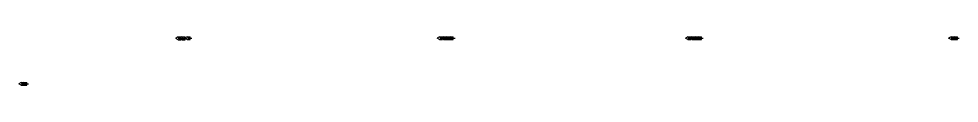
# Model space of a CAD drawing. Header units: inches. Extents: x -98933 to 1585249, y -3352739 to 192771.
# Drawn here: x 193244 to 206104, y 23256 to 23919 of the extents above; entities that cross this region are included whole.
import ezdxf

# ---------------------------------------------------------------- set-up
doc = ezdxf.new("R2010")
doc.units = ezdxf.units.IN
doc.header["$MEASUREMENT"] = 0
doc.layers.get('0').update_dxf_attribs({"lineweight": 0})
doc.layers.add('DIM', color=7, linetype='Continuous', lineweight=0)

# ---------------------------------------------------------------- blocks, each defined once
blk = doc.blocks.new('vbg')
at = {"color": 6, "lineweight": 25, "ltscale": 25}
for p, q in [((-160210, -17547), (-160250, -17547)), ((-160186, -17527), (-160227, -17527)), ((-160227, -17527), (-160227, -17566)), ((-160186, -17566), (-160227, -17566)), ((-160202, -17539), (-160202, -17527)), ((-160202, -17554), (-160202, -17566)), ((-160186, -17527), (-160152, -17547)), ((-160186, -17566), (-160152, -17547))]:
    blk.add_line(p, q, dxfattribs=at)
blk.add_circle((-160202, -17547), 7.81, dxfattribs=at)

msp = doc.modelspace()

# ---------------------------------------------------------------- block references
at = {"layer": 'DIM', "xscale": 0.9989594172802754, "yscale": 0.9989594172802754, "zscale": 0.9989594172746421, "rotation": 180}
for p in [(35528.88, 6371.43), (38978.97, 6371.43), (39031.97, 6371.43), (39078.97, 6371.43), (39125.97, 6371.43), (42374.56, 6371.43), (42427.56, 6371.43), (42474.56, 6371.43), (42521.56, 6371.43), (45973.68, 6371.43), (46020.68, 6371.43), (35404.88, 6369.43), (35457.88, 6369.43), (33259.57, 5747.39), (33294.57, 5747.39)]:
    msp.add_blockref('vbg', p, dxfattribs=at)

doc.saveas('drawing.dxf')
